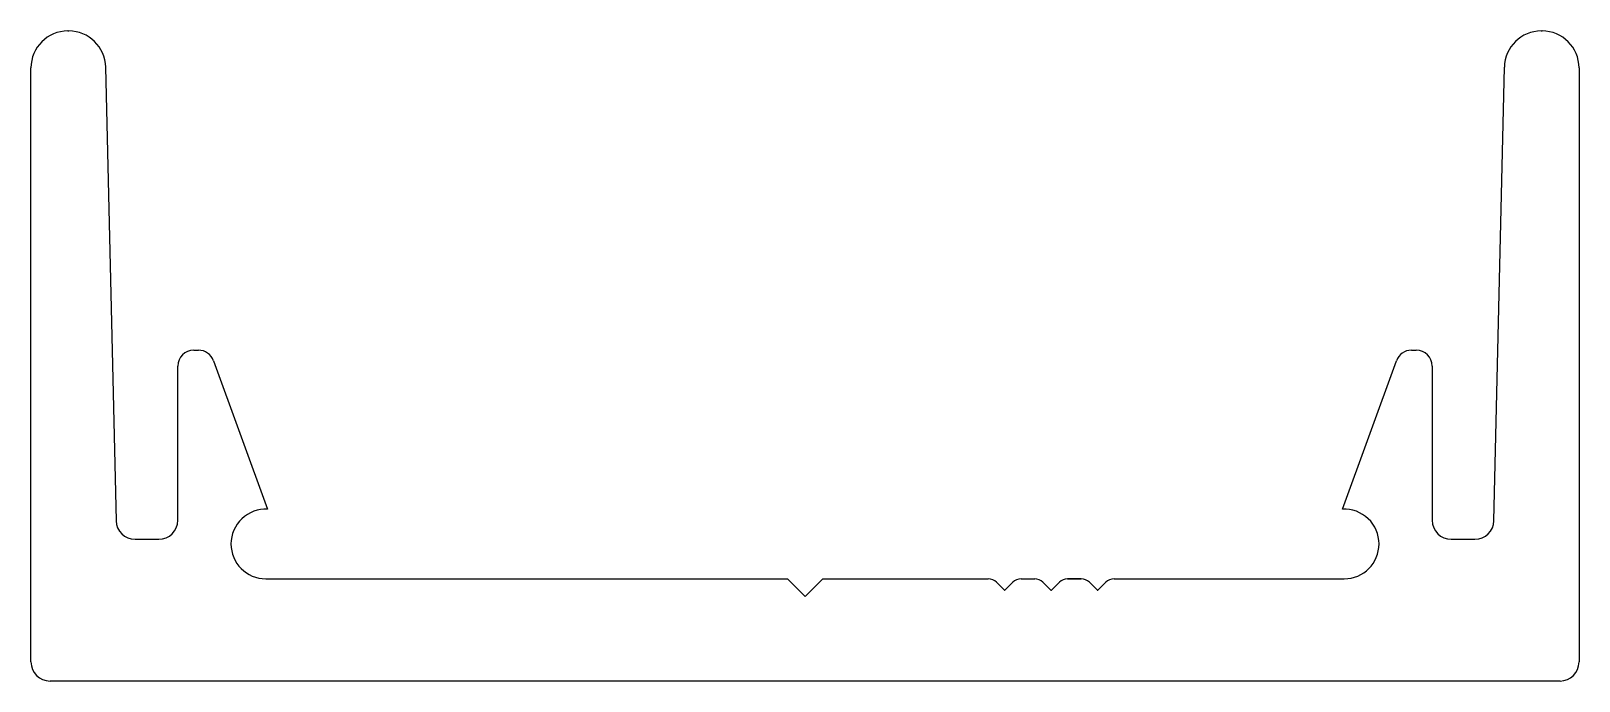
# Model space of a CAD drawing. Header units: inches. Extents: x -16.6 to 16.7, y 0 to 14.
import ezdxf

# ---------------------------------------------------------------- set-up
doc = ezdxf.new("R2010")
doc.units = ezdxf.units.IN
doc.header["$MEASUREMENT"] = 0

msp = doc.modelspace()

# ---------------------------------------------------------------- linework, layer by layer
at = {"color": 7}
for p, q in [((-15.829, 14.03), (-15.811, 14.03)), ((15.883, 14.03), (15.901, 14.03)), ((-16.624, 0.45), (-16.624, 13.235)), ((-15.017, 13.253), (-14.793, 3.491)), ((14.865, 3.491), (15.088, 13.253)), ((16.696, 13.235), (16.696, 0.45)), ((-13.121, 7.16), (-13.018, 7.16)), ((13.089, 7.16), (13.192, 7.16)), ((-13.464, 3.5), (-13.464, 6.817)), ((-12.695, 6.934), (-11.533, 3.739)), ((11.604, 3.739), (12.767, 6.934)), ((13.536, 6.817), (13.536, 3.5)), ((-14.384, 3.09), (-13.874, 3.09)), ((13.946, 3.09), (14.455, 3.09)), ((-11.569, 2.24), (-10.179, 2.24)), ((-10.179, 2.24), (-0.344, 2.24)), ((-0.344, 2.24), (0.036, 1.86)), ((0.036, 1.86), (0.416, 2.24)), ((0.416, 2.24), (3.98, 2.24)), ((3.98, 2.24), (3.98, 2.24)), ((3.98, 2.24), (3.98, 2.24)), ((3.98, 2.24), (3.98, 2.24)), ((3.98, 2.24), (3.98, 2.24)), ((4.156, 2.167), (4.328, 1.996)), ((4.339, 1.996), (4.51, 2.167)), ((4.687, 2.24), (4.98, 2.24)), ((5.156, 2.167), (5.328, 1.996)), ((5.339, 1.996), (5.51, 2.167)), ((5.687, 2.24), (5.687, 2.24)), ((5.687, 2.24), (5.98, 2.24)), ((5.98, 2.24), (5.687, 2.24)), ((5.687, 2.24), (5.98, 2.24)), ((5.98, 2.24), (5.687, 2.24)), ((5.687, 2.24), (5.98, 2.24)), ((6.156, 2.167), (6.328, 1.996)), ((6.339, 1.996), (6.51, 2.167)), ((6.687, 2.24), (10.251, 2.24)), ((10.251, 2.24), (11.641, 2.24)), ((0.036, 0.04), (-16.214, 0.04)), ((16.286, 0.04), (0.036, 0.04))]:
    msp.add_line(p, q, dxfattribs=at)
for centre, radius, start, end in [((-15.829, 13.235), 0.795, 90, 180), ((-15.811, 13.235), 0.795, 1.3091, 90), ((15.883, 13.235), 0.795, 90, 178.6909), ((15.901, 13.235), 0.795, 360, 90), ((-13.121, 6.817), 0.343, 90, 180), ((-13.018, 6.817), 0.343, 20, 90), ((13.089, 6.817), 0.343, 90, 160), ((13.192, 6.817), 0.343, 360, 90), ((-11.569, 2.99), 0.75, 87.1933, 180), ((11.641, 2.99), 0.75, 360, 92.8067), ((-14.384, 3.5), 0.41, 181.3091, 270), ((-13.874, 3.5), 0.41, 270, 0), ((13.946, 3.5), 0.41, 180, 270), ((14.455, 3.5), 0.41, 270, 358.6909), ((-11.569, 2.99), 0.75, 180, 270), ((11.641, 2.99), 0.75, 270, 0), ((3.98, 1.99), 0.25, 45, 90), ((4.687, 1.99), 0.25, 90, 135), ((4.98, 1.99), 0.25, 45, 90), ((5.687, 1.99), 0.25, 90, 135), ((5.98, 1.99), 0.25, 45, 90), ((6.687, 1.99), 0.25, 90, 135), ((4.333, 2.001), 0.008, 225, 315), ((5.333, 2.001), 0.008, 225, 315), ((6.333, 2.001), 0.008, 225, 315), ((-16.214, 0.45), 0.41, 180, 270), ((16.286, 0.45), 0.41, 270, 0)]:
    msp.add_arc(centre, radius, start, end, dxfattribs=at)

doc.saveas('drawing.dxf')
